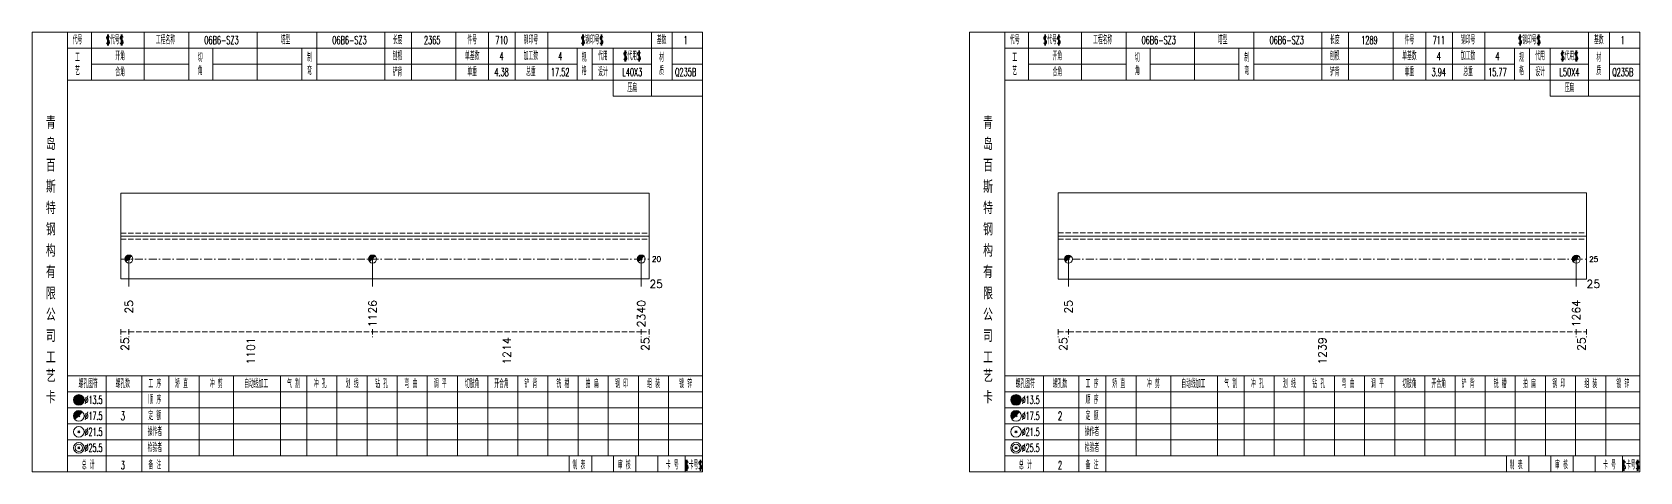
# Model space of a CAD drawing. Extents: x -533 to 8774, y 0 to 7979.
# Drawn here: x 3514 to 4117, y 2954 to 3119 of the extents above; entities that cross this region are included whole.
import ezdxf
from ezdxf.enums import TextEntityAlignment as Align

# ---------------------------------------------------------------- set-up
doc = ezdxf.new("R2010")
doc.units = 0
doc.header["$MEASUREMENT"] = 0
doc.linetypes.add('一点画线', pattern=[5.2, 3, -1, 0.2, -1])
doc.linetypes.add('虚线', pattern=[2.75, 2, -0.75])
doc.layers.get('0').update_dxf_attribs({"linetype": 'CONTINUOUS', "lineweight": 25})
for name, color, linetype, lineweight in [('1', 7, 'CONTINUOUS', 25), ('4', 7, 'CONTINUOUS', 25), ('5', 7, 'CONTINUOUS', 25)]:
    doc.layers.add(name, color=color, linetype=linetype, lineweight=lineweight)
doc.styles.get("Standard").update_dxf_attribs({"font": 'simplex.shx', "width": 0.7, "height": 3, "bigfont": 'gbhzfs.shx'})

# ---------------------------------------------------------------- blocks, each defined once
blk = doc.blocks.new('孔17.5')
at = {"layer": '5', "color": 7, "linetype": 'Continuous', "lineweight": 0}
for p, q in [((-0.2, -0.2), (0.2, 0.2)), ((-0.2, 0.2), (0.2, -0.2))]:
    blk.add_line(p, q, dxfattribs=at)
at = {"layer": '5', "color": 7, "linetype": 'Continuous', "lineweight": 13}
blk.add_circle((0, 0), 1, dxfattribs=at)
for radius in [0.9, 0.8, 0.7, 0.6, 0.5, 0.4, 0.3, 0.2, 0.1]:
    blk.add_arc((0, 0), radius, 45, 225, dxfattribs=at)

msp = doc.modelspace()

# ---------------------------------------------------------------- linework, layer by layer
at = {"color": 7, "linetype": 'Continuous', "lineweight": 18}
for p, q in [((3547.3, 3058.68), (3547.3, 3026.43)), ((3547.3, 3058.68), (3745.4, 3058.68)), ((3745.4, 3058.68), (3745.4, 3026.43)), ((3898.7, 3058.76), (3898.7, 3026.36)), ((3898.7, 3058.76), (4096.8, 3058.76)), ((4096.8, 3058.76), (4096.8, 3026.36)), ((3547.3, 3042.56), (3745.4, 3042.56)), ((3898.7, 3042.56), (4096.8, 3042.56))]:
    msp.add_line(p, q, dxfattribs=at)
at = {"color": 1, "linetype": '虚线', "lineweight": 18}
for p, q in [((3547.3, 3043.68), (3745.4, 3043.68)), ((3547.3, 3041.43), (3745.4, 3041.43)), ((3898.7, 3043.76), (4096.8, 3043.76)), ((3898.7, 3041.36), (4096.8, 3041.36))]:
    msp.add_line(p, q, dxfattribs=at)
at = {"color": 3, "linetype": '一点画线', "lineweight": 13}
for p, q in [((3547.3, 3033.93), (3745.4, 3033.93)), ((3898.7, 3033.86), (4096.8, 3033.86))]:
    msp.add_line(p, q, dxfattribs=at)
at = {"color": 7, "linetype": 'Continuous', "lineweight": 13}
for p, q in [((3550.3, 3033.93), (3550.3, 3023.56)), ((3641.62, 3033.93), (3641.62, 3023.56)), ((3742.4, 3033.93), (3742.4, 3023.56)), ((3902.54, 3033.86), (3902.54, 3023.56)), ((4092.96, 3033.86), (4092.96, 3023.56))]:
    msp.add_line(p, q, dxfattribs=at)
at = {"color": 8, "linetype": '虚线', "lineweight": 9}
for p, q in [((3547.3, 3007.56), (3547.3, 3004.56)), ((3547.3, 3006.56), (3550.3, 3006.56)), ((3550.3, 3007.56), (3550.3, 3004.56)), ((3550.3, 3007.56), (3550.3, 3004.56)), ((3550.3, 3006.56), (3641.62, 3006.56)), ((3641.62, 3007.56), (3641.62, 3004.56)), ((3641.62, 3007.56), (3641.62, 3004.56)), ((3641.62, 3006.56), (3742.4, 3006.56)), ((3742.4, 3007.56), (3742.4, 3004.56)), ((3742.4, 3007.56), (3742.4, 3004.56)), ((3742.4, 3006.56), (3745.4, 3006.56)), ((3745.4, 3007.56), (3745.4, 3004.56)), ((3898.7, 3007.56), (3898.7, 3004.56)), ((3898.7, 3006.56), (3902.54, 3006.56)), ((3902.54, 3007.56), (3902.54, 3004.56)), ((3902.54, 3007.56), (3902.54, 3004.56)), ((3902.54, 3006.56), (4092.96, 3006.56)), ((4092.96, 3007.56), (4092.96, 3004.56)), ((4092.96, 3007.56), (4092.96, 3004.56)), ((4092.96, 3006.56), (4096.8, 3006.56)), ((4096.8, 3007.56), (4096.8, 3004.56))]:
    msp.add_line(p, q, dxfattribs=at)
at = {"layer": '1', "color": 7, "linetype": 'Continuous', "lineweight": 18}
for p, q in [((3547.3, 3026.43), (3745.4, 3026.43)), ((3898.7, 3026.36), (4096.8, 3026.36))]:
    msp.add_line(p, q, dxfattribs=at)
at = {"layer": '4', "color": 1, "linetype": 'Continuous', "lineweight": 18}
for p, q in [((3527.3, 2954.06), (3527.3, 3119.06)), ((3536.2, 3101.06), (3536.2, 3119.06)), ((3556, 3101.06), (3556, 3119.06)), ((3572.8, 3101.06), (3572.8, 3119.06)), ((3598.4, 3101.06), (3598.4, 3119.06)), ((3620.7, 3101.06), (3620.7, 3119.06)), ((3646.2, 3101.06), (3646.2, 3119.06)), ((3656.2, 3101.06), (3656.2, 3119.06)), ((3672.9, 3101.06), (3672.9, 3119.06)), ((3685.1, 3101.06), (3685.1, 3119.06)), ((3695.1, 3101.06), (3695.1, 3119.06)), ((3707.3, 3101.06), (3707.3, 3119.06)), ((3746.2, 3095.06), (3746.2, 3119.06)), ((3754, 3101.06), (3754, 3119.06)), ((3878.7, 2954.06), (3878.7, 3119.06)), ((3887.6, 3101.06), (3887.6, 3119.06)), ((3907.4, 3101.06), (3907.4, 3119.06)), ((3924.2, 3101.06), (3924.2, 3119.06)), ((3949.8, 3101.06), (3949.8, 3119.06)), ((3972.1, 3101.06), (3972.1, 3119.06)), ((3997.6, 3101.06), (3997.6, 3119.06)), ((4007.6, 3101.06), (4007.6, 3119.06)), ((4024.3, 3101.06), (4024.3, 3119.06)), ((4036.5, 3101.06), (4036.5, 3119.06)), ((4046.5, 3101.06), (4046.5, 3119.06)), ((4058.7, 3101.06), (4058.7, 3119.06)), ((4097.6, 3095.06), (4097.6, 3119.06)), ((4105.4, 3101.06), (4105.4, 3119.06)), ((3527.3, 3113.06), (3765.4, 3113.06)), ((3581.8, 3101.06), (3581.8, 3113.06)), ((3615.1, 3101.06), (3615.1, 3113.06)), ((3718.4, 3101.06), (3718.4, 3113.06)), ((3724, 3101.06), (3724, 3113.06)), ((3731.8, 3095.06), (3731.8, 3113.06)), ((3878.7, 3113.06), (4116.8, 3113.06)), ((3933.2, 3101.06), (3933.2, 3113.06)), ((3966.5, 3101.06), (3966.5, 3113.06)), ((4069.8, 3101.06), (4069.8, 3113.06)), ((4075.4, 3101.06), (4075.4, 3113.06)), ((4083.2, 3095.06), (4083.2, 3113.06)), ((3536.2, 3107.06), (3572.8, 3107.06)), ((3581.8, 3107.06), (3615.1, 3107.06)), ((3620.7, 3107.06), (3718.4, 3107.06)), ((3724, 3107.06), (3746.2, 3107.06)), ((3754, 3107.06), (3765.4, 3107.06)), ((3887.6, 3107.06), (3924.2, 3107.06)), ((3933.2, 3107.06), (3966.5, 3107.06)), ((3972.1, 3107.06), (4069.8, 3107.06)), ((4075.4, 3107.06), (4097.6, 3107.06)), ((4105.4, 3107.06), (4116.8, 3107.06)), ((3527.3, 3101.06), (3765.4, 3101.06)), ((3878.7, 3101.06), (4116.8, 3101.06)), ((3731.8, 3095.06), (3765.4, 3095.06)), ((4083.2, 3095.06), (4116.8, 3095.06)), ((3527.3, 2990.06), (3765.4, 2990.06)), ((3541.8, 2954.06), (3541.8, 2990.06)), ((3555.1, 2954.06), (3555.1, 2990.06)), ((3565.2, 2954.06), (3565.2, 2990.06)), ((3576.6, 2960.06), (3576.6, 2990.06)), ((3589.5, 2960.06), (3589.5, 2990.06)), ((3607.1, 2960.06), (3607.1, 2990.06)), ((3617, 2960.06), (3617, 2990.06)), ((3628.3, 2960.06), (3628.3, 2990.06)), ((3639.6, 2960.06), (3639.6, 2990.06)), ((3650.9, 2960.06), (3650.9, 2990.06)), ((3662.1, 2960.06), (3662.1, 2990.06)), ((3673.5, 2960.06), (3673.5, 2990.06)), ((3684.8, 2960.06), (3684.8, 2990.06)), ((3696.1, 2960.06), (3696.1, 2990.06)), ((3707.4, 2960.06), (3707.4, 2990.06)), ((3718.7, 2960.06), (3718.7, 2990.06)), ((3730, 2960.06), (3730, 2990.06)), ((3741.3, 2960.06), (3741.3, 2990.06)), ((3752.6, 2960.06), (3752.6, 2990.06)), ((3878.7, 2990.06), (4116.8, 2990.06)), ((3893.2, 2954.06), (3893.2, 2990.06)), ((3906.5, 2954.06), (3906.5, 2990.06)), ((3916.6, 2954.06), (3916.6, 2990.06)), ((3928, 2960.06), (3928, 2990.06)), ((3940.9, 2960.06), (3940.9, 2990.06)), ((3958.5, 2960.06), (3958.5, 2990.06)), ((3968.4, 2960.06), (3968.4, 2990.06)), ((3979.7, 2960.06), (3979.7, 2990.06)), ((3991, 2960.06), (3991, 2990.06)), ((4002.3, 2960.06), (4002.3, 2990.06)), ((4013.5, 2960.06), (4013.5, 2990.06)), ((4024.9, 2960.06), (4024.9, 2990.06)), ((4036.2, 2960.06), (4036.2, 2990.06)), ((4047.5, 2960.06), (4047.5, 2990.06)), ((4058.8, 2960.06), (4058.8, 2990.06)), ((4070.1, 2960.06), (4070.1, 2990.06)), ((4081.4, 2960.06), (4081.4, 2990.06)), ((4092.7, 2960.06), (4092.7, 2990.06)), ((4104, 2960.06), (4104, 2990.06)), ((3527.3, 2984.06), (3765.4, 2984.06)), ((3878.7, 2984.06), (4116.8, 2984.06)), ((3527.3, 2978.06), (3765.4, 2978.06)), ((3878.7, 2978.06), (4116.8, 2978.06)), ((3527.3, 2972.06), (3765.4, 2972.06)), ((3878.7, 2972.06), (4116.8, 2972.06)), ((3527.3, 2966.06), (3765.4, 2966.06)), ((3878.7, 2966.06), (4116.8, 2966.06)), ((3527.3, 2960.06), (3765.4, 2960.06)), ((3715.4, 2954.06), (3715.4, 2960.06)), ((3723.8, 2954.06), (3723.8, 2960.06)), ((3732, 2954.06), (3732, 2960.06)), ((3740.4, 2954.06), (3740.4, 2960.06)), ((3748.6, 2954.06), (3748.6, 2960.06)), ((3758.9, 2954.06), (3758.9, 2960.06)), ((3878.7, 2960.06), (4116.8, 2960.06)), ((4066.8, 2954.06), (4066.8, 2960.06)), ((4075.2, 2954.06), (4075.2, 2960.06)), ((4083.4, 2954.06), (4083.4, 2960.06)), ((4091.8, 2954.06), (4091.8, 2960.06)), ((4100, 2954.06), (4100, 2960.06)), ((4110.3, 2954.06), (4110.3, 2960.06))]:
    msp.add_line(p, q, dxfattribs=at)
at = {"layer": '4', "color": 7, "linetype": 'Continuous', "lineweight": 13}
for p, q in [((3531.3, 2980.86), (3531.7, 2981.26)), ((3531.7, 2980.86), (3531.3, 2981.26)), ((3882.7, 2980.86), (3883.1, 2981.26)), ((3883.1, 2980.86), (3882.7, 2981.26)), ((3531.1, 2968.66), (3531.9, 2969.46)), ((3531.9, 2968.66), (3531.1, 2969.46)), ((3882.5, 2968.66), (3883.3, 2969.46)), ((3883.3, 2968.66), (3882.5, 2969.46)), ((3531.1, 2962.66), (3531.9, 2963.46)), ((3531.9, 2962.66), (3531.1, 2963.46)), ((3882.5, 2962.66), (3883.3, 2963.46)), ((3883.3, 2962.66), (3882.5, 2963.46))]:
    msp.add_line(p, q, dxfattribs=at)
at = {"layer": '4', "color": 7, "linetype": 'Continuous', "lineweight": 0}
for p, q in [((3531.1, 2974.66), (3531.9, 2975.46)), ((3531.1, 2975.46), (3531.9, 2974.66)), ((3882.5, 2974.66), (3883.3, 2975.46)), ((3882.5, 2975.46), (3883.3, 2974.66))]:
    msp.add_line(p, q, dxfattribs=at)
at = {"layer": '4', "color": 1, "linetype": 'Continuous', "lineweight": 18}
for points in [[(3514, 3119.06), (3514, 2954.06), (3765.4, 2954.06), (3765.4, 3119.06)], [(3865.4, 3119.06), (3865.4, 2954.06), (4116.8, 2954.06), (4116.8, 3119.06)]]:
    msp.add_lwpolyline(points, close=True, dxfattribs=at)
at = {"layer": '4', "color": 7, "linetype": 'Continuous', "lineweight": 13}
for centre, radius in [((3531.5, 2981.06), 2), ((3531.5, 2981.06), 1.8), ((3531.5, 2981.06), 1.6), ((3531.5, 2981.06), 1.4), ((3531.5, 2981.06), 1.2), ((3531.5, 2981.06), 1), ((3531.5, 2981.06), 0.8), ((3531.5, 2981.06), 0.6), ((3531.5, 2981.06), 0.4), ((3531.5, 2981.06), 0.2), ((3882.9, 2981.06), 2), ((3882.9, 2981.06), 1.8), ((3882.9, 2981.06), 1.6), ((3882.9, 2981.06), 1.4), ((3882.9, 2981.06), 1.2), ((3882.9, 2981.06), 1), ((3882.9, 2981.06), 0.8), ((3882.9, 2981.06), 0.6), ((3882.9, 2981.06), 0.4), ((3882.9, 2981.06), 0.2), ((3531.5, 2975.06), 2), ((3882.9, 2975.06), 2), ((3531.5, 2969.06), 2), ((3882.9, 2969.06), 2), ((3531.5, 2963.06), 2), ((3531.5, 2963.06), 1.4), ((3882.9, 2963.06), 2), ((3882.9, 2963.06), 1.4)]:
    msp.add_circle(centre, radius, dxfattribs=at)
for centre, radius in [((3531.5, 2975.06), 1.8), ((3531.5, 2975.06), 1.6), ((3531.5, 2975.06), 1.4), ((3531.5, 2975.06), 1.2), ((3531.5, 2975.06), 1), ((3531.5, 2975.06), 0.8), ((3531.5, 2975.06), 0.6), ((3531.5, 2975.06), 0.4), ((3531.5, 2975.06), 0.2), ((3882.9, 2975.06), 1.8), ((3882.9, 2975.06), 1.6), ((3882.9, 2975.06), 1.4), ((3882.9, 2975.06), 1.2), ((3882.9, 2975.06), 1), ((3882.9, 2975.06), 0.8), ((3882.9, 2975.06), 0.6), ((3882.9, 2975.06), 0.4), ((3882.9, 2975.06), 0.2)]:
    msp.add_arc(centre, radius, 45, 225, dxfattribs=at)

# ---------------------------------------------------------------- block references
at = {"layer": '1', "color": 7, "linetype": 'Continuous', "lineweight": 13, "xscale": 1.5, "yscale": 1.5, "zscale": 1.5}
for p in [(3550.3, 3033.93), (3641.62, 3033.93), (3742.4, 3033.93), (3902.54, 3033.86), (4092.96, 3033.86)]:
    msp.add_blockref('孔17.5', p, dxfattribs=at)

# ---------------------------------------------------------------- texts
at = {"color": 7, "linetype": 'Continuous', "lineweight": 13}
for s, p in [('20', (3746.4, 3033.93)), ('25', (4097.8, 3033.86))]:
    msp.add_text(s, height=2, dxfattribs=at).set_placement(p, align=Align.MIDDLE_LEFT)
at = {"color": 8, "linetype": 'Continuous', "lineweight": 9}
for s, p in [('25', (3548.8, 3004.56)), ('1101', (3595.96, 3004.56)), ('1214', (3692.01, 3004.56)), ('25', (3743.9, 3004.56)), ('25', (3900.62, 3004.56)), ('1239', (3997.75, 3004.56)), ('25', (4094.88, 3004.56))]:
    msp.add_text(s, height=3, rotation=90, dxfattribs=at).set_placement(p, align=Align.MIDDLE_RIGHT)
at = {"layer": '1', "color": 7, "linetype": 'Continuous', "lineweight": 13}
for p in [(3745.4, 3024.56), (4096.8, 3024.56)]:
    msp.add_text('25', height=3, dxfattribs=at).set_placement(p, align=Align.MIDDLE_LEFT)
for s, p in [('25', (3550.3, 3018.56)), ('1126', (3641.62, 3018.56)), ('2340', (3742.4, 3018.56)), ('25', (3902.54, 3018.56)), ('1264', (4092.96, 3018.56))]:
    msp.add_text(s, height=3, rotation=90, dxfattribs=at).set_placement(p, align=Align.MIDDLE_RIGHT)
at = {"layer": '4', "color": 1, "linetype": 'Continuous', "lineweight": 13}
for s, height, width, p in [('代号', 3, 0.6, (3531, 3116.06)), ('$代号$', 3, 0.6, (3545, 3116.06)), ('工程名称', 3, 0.6, (3564, 3116.06)), ('06B6-SZ3', 3, 0.6, (3585, 3116.06)), ('塔型', 3, 0.6, (3609, 3116.06)), ('06B6-SZ3', 3, 0.6, (3633, 3116.06)), ('长度', 3, 0.6, (3651, 3116.06)), ('2365', 3, 0.6, (3664, 3116.06)), ('件号', 3, 0.6, (3679, 3116.06)), ('710', 3, 0.6, (3690, 3116.06)), ('钢印号', 3, 0.6, (3701, 3116.06)), ('$钢印号$', 3, 0.6, (3724, 3116.06)), ('基数', 3, 0.6, (3750, 3116.06)), ('1', 3, 0.6, (3759, 3116.06)), ('代号', 3, 0.6, (3882.4, 3116.06)), ('$代号$', 3, 0.6, (3896.4, 3116.06)), ('工程名称', 3, 0.6, (3915.4, 3116.06)), ('06B6-SZ3', 3, 0.6, (3936.4, 3116.06)), ('塔型', 3, 0.6, (3960.4, 3116.06)), ('06B6-SZ3', 3, 0.6, (3984.4, 3116.06)), ('长度', 3, 0.6, (4002.4, 3116.06)), ('1289', 3, 0.6, (4015.4, 3116.06)), ('件号', 3, 0.6, (4030.4, 3116.06)), ('711', 3, 0.6, (4041.4, 3116.06)), ('钢印号', 3, 0.6, (4052.4, 3116.06)), ('$钢印号$', 3, 0.6, (4075.4, 3116.06)), ('基数', 3, 0.6, (4101.4, 3116.06)), ('1', 3, 0.6, (4110.4, 3116.06)), ('工', 3, 0.6, (3531, 3109.46)), ('开角', 3, 0.6, (3547, 3110.06)), ('切', 3, 0.6, (3577, 3109.46)), ('制', 3, 0.6, (3618, 3109.46)), ('刨根', 3, 0.6, (3651, 3110.06)), ('单基数', 3, 0.6, (3679, 3110.06)), ('4', 3, 0.6, (3690, 3110.06)), ('加工数', 3, 0.6, (3701, 3110.06)), ('4', 3, 0.6, (3712, 3110.06)), ('规', 3, 0.6, (3721, 3109.46)), ('代用', 3, 0.6, (3728, 3110.06)), ('$代用$', 3, 0.6, (3739, 3110.06)), ('材', 3, 0.6, (3750, 3109.46)), ('工', 3, 0.6, (3882.4, 3109.46)), ('开角', 3, 0.6, (3898.4, 3110.06)), ('切', 3, 0.6, (3928.4, 3109.46)), ('制', 3, 0.6, (3969.4, 3109.46)), ('刨根', 3, 0.6, (4002.4, 3110.06)), ('单基数', 3, 0.6, (4030.4, 3110.06)), ('4', 3, 0.6, (4041.4, 3110.06)), ('加工数', 3, 0.6, (4052.4, 3110.06)), ('4', 3, 0.6, (4063.4, 3110.06)), ('规', 3, 0.6, (4072.4, 3109.46)), ('代用', 3, 0.6, (4079.4, 3110.06)), ('$代用$', 3, 0.6, (4090.4, 3110.06)), ('材', 3, 0.6, (4101.4, 3109.46)), ('艺', 3, 0.6, (3531, 3104.46)), ('合角', 3, 0.6, (3547, 3104.06)), ('角', 3, 0.6, (3577, 3104.46)), ('弯', 3, 0.6, (3618, 3104.46)), ('铲背', 3, 0.6, (3651, 3104.06)), ('单重', 3, 0.6, (3679, 3104.06)), ('4.38', 3, 0.6, (3690, 3104.06)), ('总重', 3, 0.6, (3701, 3104.06)), ('17.52', 3, 0.6, (3712, 3104.06)), ('格', 3, 0.6, (3721, 3104.46)), ('设计', 3, 0.6, (3728, 3104.06)), ('L40X3', 3, 0.6, (3739, 3104.06)), ('质', 3, 0.6, (3750, 3104.46)), ('Q235B', 3, 0.6, (3759, 3104.06)), ('艺', 3, 0.6, (3882.4, 3104.46)), ('合角', 3, 0.6, (3898.4, 3104.06)), ('角', 3, 0.6, (3928.4, 3104.46)), ('弯', 3, 0.6, (3969.4, 3104.46)), ('铲背', 3, 0.6, (4002.4, 3104.06)), ('单重', 3, 0.6, (4030.4, 3104.06)), ('3.94', 3, 0.6, (4041.4, 3104.06)), ('总重', 3, 0.6, (4052.4, 3104.06)), ('15.77', 3, 0.6, (4063.4, 3104.06)), ('格', 3, 0.6, (4072.4, 3104.46)), ('设计', 3, 0.6, (4079.4, 3104.06)), ('L50X4', 3, 0.6, (4090.4, 3104.06)), ('质', 3, 0.6, (4101.4, 3104.46)), ('Q235B', 3, 0.6, (4110.4, 3104.06)), ('压扁', 3, 0.6, (3739, 3098.06)), ('压扁', 3, 0.6, (4090.4, 3098.06)), ('青', 4.6, 0.8, (3521, 3085.06)), ('青', 4.6, 0.8, (3872.4, 3085.06)), ('岛', 4.6, 0.8, (3521, 3077.06)), ('岛', 4.6, 0.8, (3872.4, 3077.06)), ('百', 4.6, 0.8, (3521, 3069.06)), ('百', 4.6, 0.8, (3872.4, 3069.06)), ('斯', 4.6, 0.8, (3521, 3061.06)), ('斯', 4.6, 0.8, (3872.4, 3061.06)), ('特', 4.6, 0.8, (3521, 3053.06)), ('特', 4.6, 0.8, (3872.4, 3053.06)), ('钢', 4.6, 0.8, (3521, 3045.06)), ('钢', 4.6, 0.8, (3872.4, 3045.06)), ('构', 4.6, 0.8, (3521, 3037.06)), ('构', 4.6, 0.8, (3872.4, 3037.06)), ('有', 4.6, 0.8, (3521, 3029.06)), ('有', 4.6, 0.8, (3872.4, 3029.06)), ('限', 4.6, 0.8, (3521, 3021.06)), ('限', 4.6, 0.8, (3872.4, 3021.06)), ('公', 4.6, 0.8, (3521, 3013.06)), ('公', 4.6, 0.8, (3872.4, 3013.06)), ('司', 4.6, 0.8, (3521, 3005.06)), ('司', 4.6, 0.8, (3872.4, 3005.06)), ('工', 4.6, 0.8, (3521, 2997.06)), ('工', 4.6, 0.8, (3872.4, 2997.06)), ('艺', 4.6, 0.8, (3521, 2990.06)), ('艺', 4.6, 0.8, (3872.4, 2990.06)), ('卡', 4.6, 0.8, (3521, 2982.06)), ('螺孔图符', 3, 0.6, (3535, 2987.06)), ('螺孔数', 3, 0.6, (3548, 2987.06)), ('工 序', 3, 0.6, (3560, 2987.06)), ('矫 直', 3, 0.6, (3570, 2987.06)), ('冲 剪', 3, 0.6, (3583, 2987.06)), ('自动线加工', 3, 0.6, (3598, 2987.06)), ('气 割', 3, 0.6, (3612, 2987.06)), ('冲 孔', 3, 0.6, (3622, 2987.06)), ('划 线', 3, 0.6, (3634, 2987.06)), ('钻 孔', 3, 0.6, (3645, 2987.06)), ('弯 曲', 3, 0.6, (3656, 2987.06)), ('调 平', 3, 0.6, (3667, 2987.06)), ('切肢角', 3, 0.6, (3679, 2987.06)), ('开合角', 3, 0.6, (3690, 2987.06)), ('铲 背', 3, 0.6, (3701, 2987.06)), ('铣 槽', 3, 0.6, (3713, 2987.06)), ('拍 扁', 3, 0.6, (3724, 2987.06)), ('钢 印', 3, 0.6, (3735, 2987.06)), ('组 装', 3, 0.6, (3747, 2987.06)), ('镀 锌', 3, 0.6, (3759, 2987.06)), ('卡', 4.6, 0.8, (3872.4, 2982.06)), ('螺孔图符', 3, 0.6, (3886.4, 2987.06)), ('螺孔数', 3, 0.6, (3899.4, 2987.06)), ('工 序', 3, 0.6, (3911.4, 2987.06)), ('矫 直', 3, 0.6, (3921.4, 2987.06)), ('冲 剪', 3, 0.6, (3934.4, 2987.06)), ('自动线加工', 3, 0.6, (3949.4, 2987.06)), ('气 割', 3, 0.6, (3963.4, 2987.06)), ('冲 孔', 3, 0.6, (3973.4, 2987.06)), ('划 线', 3, 0.6, (3985.4, 2987.06)), ('钻 孔', 3, 0.6, (3996.4, 2987.06)), ('弯 曲', 3, 0.6, (4007.4, 2987.06)), ('调 平', 3, 0.6, (4018.4, 2987.06)), ('切肢角', 3, 0.6, (4030.4, 2987.06)), ('开合角', 3, 0.6, (4041.4, 2987.06)), ('铲 背', 3, 0.6, (4052.4, 2987.06)), ('铣 槽', 3, 0.6, (4064.4, 2987.06)), ('拍 扁', 3, 0.6, (4075.4, 2987.06)), ('钢 印', 3, 0.6, (4086.4, 2987.06)), ('组 装', 3, 0.6, (4098.4, 2987.06)), ('镀 锌', 3, 0.6, (4110.4, 2987.06)), ('%%C13.5', 3, 0.5, (3537, 2981.06)), ('顺 序', 3, 0.6, (3560, 2981.06)), ('%%C13.5', 3, 0.5, (3888.4, 2981.06)), ('顺 序', 3, 0.6, (3911.4, 2981.06)), ('%%C17.5', 3, 0.5, (3537, 2975.06)), ('3', 3.2, 0.6, (3548, 2975.06)), ('定 额', 3, 0.6, (3560, 2975.06)), ('%%C17.5', 3, 0.5, (3888.4, 2975.06)), ('2', 3.2, 0.6, (3899.4, 2975.06)), ('定 额', 3, 0.6, (3911.4, 2975.06)), ('%%C21.5', 3, 0.5, (3537, 2969.06)), ('操作者', 3, 0.6, (3560, 2969.06)), ('%%C21.5', 3, 0.5, (3888.4, 2969.06)), ('操作者', 3, 0.6, (3911.4, 2969.06)), ('%%C25.5', 3, 0.5, (3537, 2963.06)), ('检验者', 3, 0.6, (3560, 2963.06)), ('%%C25.5', 3, 0.5, (3888.4, 2963.06)), ('检验者', 3, 0.6, (3911.4, 2963.06)), ('总 计', 3, 0.6, (3535, 2956.56)), ('3', 3, 0.6, (3548, 2956.56)), ('备 注', 3, 0.6, (3560, 2956.56)), ('制 表', 3, 0.6, (3719, 2956.56)), ('审 核', 3, 0.6, (3736, 2956.56)), ('卡 号', 3, 0.6, (3754, 2956.56)), ('$卡号$', 3, 0.6, (3762, 2956.56)), ('总 计', 3, 0.6, (3886.4, 2956.56)), ('2', 3, 0.6, (3899.4, 2956.56)), ('备 注', 3, 0.6, (3911.4, 2956.56)), ('制 表', 3, 0.6, (4070.4, 2956.56)), ('审 核', 3, 0.6, (4087.4, 2956.56)), ('卡 号', 3, 0.6, (4105.4, 2956.56)), ('$卡号$', 3, 0.6, (4113.4, 2956.56))]:
    msp.add_text(s, height=height, dxfattribs=dict(at, width=width)).set_placement(p, align=Align.MIDDLE_CENTER)

doc.saveas('drawing.dxf')
